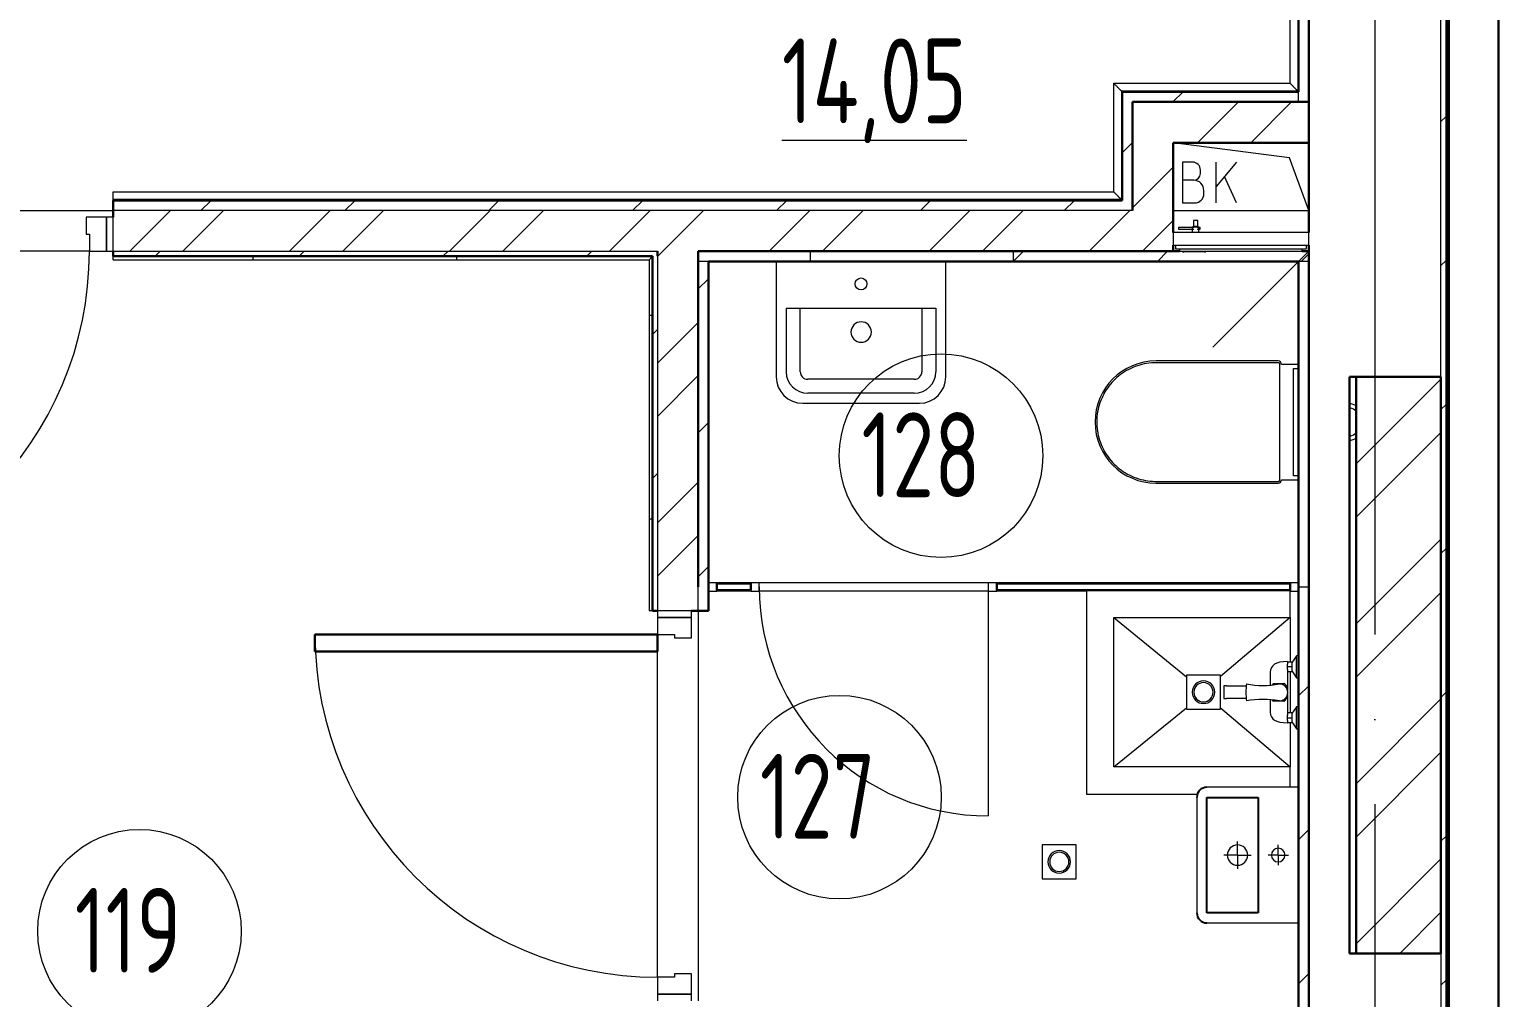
# Model space of a CAD drawing. Header units: millimetres. Extents: x -495897 to 1376592, y -28539 to 470976.
# Drawn here: x -8779 to -4447, y 349685 to 352539 of the extents above; entities that cross this region are included whole.
import ezdxf

# ---------------------------------------------------------------- set-up
doc = ezdxf.new("R2010")
doc.units = ezdxf.units.MM
doc.linetypes.add('ADSK_Линия сетки', pattern=[25, 20, -2.5, 0, -2.5])
for name, color, linetype, lineweight in [('RC-Линии_связи-Адресные', 5, 'Continuous', 30), ('Витраж', 7, 'Continuous', 9), ('Двери', 252, 'Continuous', 9), ('Марки помещений', 252, 'Continuous', 20), ('Обобщенные модели', 252, 'Continuous', 18), ('Оборудование', 8, 'Continuous', 18), ('Ограждение', 252, 'Continuous', 9), ('Оси', 252, 'Continuous', 9), ('Сантехника', 252, 'Continuous', 9), ('Стены внутренние', 7, 'Continuous', 18), ('Стены наружные', 7, 'Continuous', 18), ('Стены разрез', 7, 'Continuous', 30), ('Стены штриховка', 7, 'Continuous', 9)]:
    doc.layers.add(name, color=color, linetype=linetype, lineweight=lineweight)
doc.layers.add('Узлы', color=7, linetype='Continuous')
doc.styles.add('GOST Common_3', font='', dxfattribs={"height": 3.5})
doc.styles.get('GOST Common_3').set_extended_font_data('GOST 2.304 type A')
pattern_1 = [(0, (-32119.8, 96), (0, 600), []), (90, (-32119.8, 96), (-600, 4e-14), [])]
pattern_2 = [(0, (-32119.82, 96), (190.5, 190.5), [95.25, -285.75]), (90, (-32072.2, 48.37), (-190.5, 190.5), [95.25, -285.75])]

# ---------------------------------------------------------------- blocks, each defined once
blk = doc.blocks.new('1 этаж')
at = {"layer": 'Ограждение', "true_color": 0x636466}
h = blk.add_hatch(dxfattribs=at)
h.set_pattern_fill('FP_34', color=251, style=0, pattern_type=2)
h.set_pattern_definition(pattern_2)
h.paths.add_polyline_path([(-4280.8, -8043.7), (-4280.8, -5373.7), (-4282.8, -5375.7), (-4282.8, -8041.7)])
h = blk.add_hatch(dxfattribs=at)
h.set_pattern_fill('FP_34', color=251, style=0, pattern_type=2)
h.set_pattern_definition(pattern_2)
h.paths.add_polyline_path([(-4800.8, -8363.7), (-4800.8, -8043.7), (-4802.8, -8041.7), (-4802.8, -8361.7)])
h = blk.add_hatch(dxfattribs=at)
h.set_pattern_fill('FP_25', color=251, style=0, pattern_type=2)
h.set_pattern_definition(pattern_1)
h.paths.add_polyline_path([(-6195.8, -8538.7), (-6185.8, -8528.7), (-7775.8, -8528.7), (-7775.8, -8538.7), (-6493.2, -8538.7)])
h = blk.add_hatch(dxfattribs=at)
h.set_pattern_fill('FP_25', color=251, style=0, pattern_type=2)
h.set_pattern_definition(pattern_1)
h.paths.add_polyline_path([(-6185.8, -9573.7), (-6185.8, -8528.7), (-6195.8, -8538.7), (-6195.8, -9573.7)])
at = {"color": 251, "lineweight": 18, "true_color": 0x636466}
for p, q in [((-4307.4, -8238.2), (-4650.8, -8193.7)), ((-4593.3, -8251), (-4623.3, -8251)), ((-4623.3, -8251), (-4623.3, -8371)), ((-4463.3, -8251), (-4523.3, -8322.5)), ((-4523.3, -8371), (-4523.3, -8251)), ((-4250.8, -8393.7), (-4307.4, -8238.2)), ((-4590, -8304.4), (-4623.3, -8304.4)), ((-4570, -8284.4), (-4570, -8274.4)), ((-4463.3, -8371), (-4499.3, -8293.9)), ((-4560, -8344.4), (-4560, -8334.4)), ((-4623.3, -8371), (-4586.6, -8371))]:
    blk.add_line(p, q, dxfattribs=at)
for centre, radius, start, end in [((-4593.3, -8274.4), 23.3, 0, 90), ((-4590, -8284.4), 20, 270, 0), ((-4590, -8334.4), 30, 0, 90), ((-4586.6, -8344.4), 26.7, 270, 0)]:
    blk.add_arc(centre, radius, start, end, dxfattribs=at)
at = {"layer": 'Витраж', "color": 251, "lineweight": 18, "true_color": 0x636466}
for p, q in [((-5995.8, -9490.7), (-6020.8, -9490.7)), ((-6020.8, -9490.7), (-6020.8, -9515.7)), ((-6020.8, -9515.7), (-5995.8, -9515.7)), ((-5995.8, -9515.7), (-5995.8, -9490.7))]:
    blk.add_line(p, q, dxfattribs=at)
at = {"layer": 'Витраж', "color": 251, "true_color": 0x636466}
for p, q in [((-5895.8, -9490.7), (-5995.8, -9490.7)), ((-5895.8, -9515.7), (-5995.8, -9515.7)), ((-5195.8, -9490.7), (-5870.8, -9490.7)), ((-5195.8, -9515.7), (-5870.8, -9515.7)), ((-4305.8, -9490.7), (-5170.8, -9490.7)), ((-4905.8, -9515.7), (-5170.8, -9515.7))]:
    blk.add_line(p, q, dxfattribs=at)
at = {"layer": 'Витраж', "color": 251, "lineweight": 18, "true_color": 0x636466, "extrusion": (0, 0, -1)}
for p, q in [((-5870.8, -9490.7), (-5895.8, -9490.7)), ((-5895.8, -9490.7), (-5895.8, -9515.7)), ((-5895.8, -9515.7), (-5870.8, -9515.7)), ((-5870.8, -9515.7), (-5870.8, -9490.7)), ((-5170.8, -9490.7), (-5195.8, -9490.7)), ((-5195.8, -9490.7), (-5195.8, -9515.7)), ((-5195.8, -9515.7), (-5170.8, -9515.7)), ((-5170.8, -9515.7), (-5170.8, -9490.7)), ((-4280.8, -9490.7), (-4305.8, -9490.7)), ((-4305.8, -9490.7), (-4305.8, -9515.7)), ((-4305.8, -9515.7), (-4280.8, -9515.7)), ((-4280.8, -9515.7), (-4280.8, -9490.7))]:
    blk.add_line(p, q, dxfattribs=at)
at = {"layer": 'Двери', "color": 251, "true_color": 0x636466}
for p, q in [((-7795.8, -8413.7), (-7855.8, -8413.7)), ((-7855.8, -8413.7), (-7855.8, -8463.7)), ((-7795.8, -8513.7), (-7795.8, -8413.7)), ((-7795.8, -8413.7), (-7795.8, -8513.7)), ((-7775.8, -8413.7), (-7795.8, -8413.7)), ((-7775.8, -8513.7), (-7775.8, -8413.7)), ((-7855.8, -8463.7), (-7845.8, -8463.7)), ((-7845.8, -8463.7), (-7845.8, -8513.7)), ((-7845.8, -8513.7), (-7795.8, -8513.7)), ((-7795.8, -8513.7), (-7775.8, -8513.7)), ((-5195.8, -9515.7), (-5195.8, -10178.2)), ((-6070.8, -9573.7), (-6170.8, -9573.7)), ((-6170.8, -9573.7), (-6170.8, -9593.7)), ((-6070.8, -9593.7), (-6170.8, -9593.7)), ((-6170.8, -9593.7), (-6170.8, -9643.7)), ((-6170.8, -9593.7), (-6070.8, -9593.7)), ((-6070.8, -9593.7), (-6070.8, -9573.7)), ((-6070.8, -9653.7), (-6070.8, -9593.7)), ((-6170.8, -9643.7), (-6120.8, -9643.7)), ((-6120.8, -9643.7), (-6120.8, -9653.7)), ((-6120.8, -9653.7), (-6070.8, -9653.7)), ((-6120.8, -10653.7), (-6170.8, -10653.7)), ((-6170.8, -10653.7), (-6170.8, -10703.7)), ((-6070.8, -10643.7), (-6120.8, -10643.7)), ((-6120.8, -10643.7), (-6120.8, -10653.7)), ((-6070.8, -10703.7), (-6070.8, -10643.7)), ((-6170.8, -10703.7), (-6070.8, -10703.7)), ((-6070.8, -10703.7), (-6170.8, -10703.7)), ((-6170.8, -10703.7), (-6170.8, -10723.7)), ((-6070.8, -10723.7), (-6070.8, -10703.7))]:
    blk.add_line(p, q, dxfattribs=at)
at = {"layer": 'Двери', "color": 251, "lineweight": 30, "true_color": 0x636466}
for p, q in [((-6170.8, -9643.7), (-7180.8, -9643.7)), ((-7180.8, -9643.7), (-7180.8, -9693.7)), ((-6170.8, -9693.7), (-6170.8, -9643.7)), ((-7180.8, -9693.7), (-6170.8, -9693.7))]:
    blk.add_line(p, q, dxfattribs=at)
at = {"layer": 'Двери', "color": 251, "true_color": 0x636466}
for centre, radius, start, end in [((-8855.8, -8513.7), 1010, 270, 0), ((-5195.8, -9503.2), 675, 180, 270), ((-6170.8, -9643.7), 1010, 180, 270)]:
    blk.add_arc(centre, radius, start, end, dxfattribs=at)
at = {"layer": 'Марки помещений', "color": 251, "true_color": 0x636466}
for centre in [(-5334.8, -9116.4), (-5634.4, -10122.9), (-7698.3, -10518.1)]:
    blk.add_circle(centre, 300, dxfattribs=at)
at = {"layer": 'Обобщенные модели', "color": 251, "true_color": 0x636466}
for p, q in [((-5820.8, -8543.7), (-5820.8, -8883.7)), ((-5320.8, -8883.7), (-5320.8, -8543.7)), ((-5791.4, -8681.7), (-5791.4, -8868.9)), ((-5791.4, -8681.7), (-5350.2, -8681.7)), ((-5750.1, -8868.9), (-5750.1, -8681.7)), ((-5391.5, -8681.7), (-5391.5, -8868.9)), ((-5350.2, -8681.7), (-5350.2, -8868.9)), ((-5413.8, -8891.2), (-5727.8, -8891.2)), ((-5742.8, -8961.7), (-5570.7, -8961.7)), ((-5413.8, -8932.5), (-5727.8, -8932.5)), ((-5570.7, -8961.7), (-5398.8, -8961.7)), ((-4305.8, -9513.7), (-4905.8, -9513.7)), ((-4905.8, -9513.7), (-4905.8, -10113.7)), ((-4305.8, -9593.7), (-4305.8, -9515.7)), ((-4825.8, -10033.7), (-4825.8, -9593.7)), ((-4825.8, -9593.7), (-4305.8, -9593.7)), ((-4825.8, -9593.7), (-4611.3, -9768.4)), ((-4305.8, -9593.7), (-4511.3, -9767.6)), ((-4305.8, -9593.7), (-4305.8, -9723.8)), ((-4305.8, -9753.8), (-4305.8, -9873.8)), ((-4825.8, -10033.7), (-4611.3, -9859.1)), ((-4511.3, -9859.9), (-4305.8, -10033.7)), ((-4305.8, -9903.8), (-4305.8, -10033.7)), ((-4305.8, -10033.7), (-4825.8, -10033.7)), ((-4305.8, -10093.7), (-4305.8, -10033.7)), ((-4905.8, -10113.7), (-4578.9, -10113.7))]:
    blk.add_line(p, q, dxfattribs=at)
blk.add_circle((-5570.8, -8610), 17.5, dxfattribs=at)
for centre, radius, start, end in [((-5570.4, -8751.9), 30, 0, 180), ((-5570.4, -8751.9), 30, 180, 0), ((-5727.8, -8868.9), 63.6, 180, 270), ((-5727.8, -8868.9), 22.3, 180, 270), ((-5413.8, -8868.9), 63.6, 270, 0), ((-5413.8, -8868.9), 22.3, 270, 0), ((-5742.8, -8883.7), 78, 180, 270), ((-5398.8, -8883.7), 78, 270, 0)]:
    blk.add_arc(centre, radius, start, end, dxfattribs=at)
at = {"layer": 'Обобщенные модели', "color": 251, "lineweight": 9, "true_color": 0x636466}
for centre, radius, start, end in [((-4250.1, -9814.2), 186, 172.307, 187.693), ((-4385.9, -9517), 276.6, 259.8828, 280.1172), ((-4337.3, -9814.2), 24.9, 270, 90), ((-4385.9, -10111.4), 276.6, 79.8828, 100.1172)]:
    blk.add_arc(centre, radius, start, end, dxfattribs=at)
for points in [[(-4331.4, -9790), (-4333.3, -9789.5), (-4335.3, -9789.3), (-4337.3, -9789.3)], [(-4337.3, -9839.1), (-4335.3, -9839.1), (-4333.3, -9838.8), (-4331.4, -9838.4)]]:
    blk.add_open_spline(points, degree=3, dxfattribs=at)
for points, knots in [([(-4326.1, -9791.9), (-4326.5, -9791.7), (-4327.4, -9791.3), (-4328.5, -9790.9), (-4329.1, -9790.7), (-4329.3, -9790.6)], [0.71428571, 0.71428571, 0.71428571, 0.71428571, 0.75, 0.78571429, 0.80227909, 0.80227909, 0.80227909, 0.80227909]), ([(-4321.5, -9794.9), (-4321.9, -9794.6), (-4322.5, -9794.1), (-4323.2, -9793.6), (-4323.5, -9793.4)], [0.57142857, 0.57142857, 0.57142857, 0.57142857, 0.60714286, 0.63719083, 0.63719083, 0.63719083, 0.63719083]), ([(-4316.4, -9800.6), (-4316.6, -9800.3), (-4316.9, -9799.8), (-4317.4, -9799.2), (-4317.8, -9798.7), (-4318.2, -9798.2), (-4318.6, -9797.7), (-4318.8, -9797.5), (-4318.9, -9797.4)], [0.365798, 0.365798, 0.365798, 0.365798, 0.3928571, 0.4107143, 0.4285714, 0.4464286, 0.4642857, 0.4733784, 0.4733784, 0.4733784, 0.4733784]), ([(-4318.9, -9831), (-4318.8, -9830.9), (-4318.4, -9830.5), (-4317.9, -9829.9), (-4317.4, -9829.2), (-4316.9, -9828.6), (-4316.6, -9828.1), (-4316.4, -9827.8)], [0.5266216, 0.5266216, 0.5266216, 0.5266216, 0.5357143, 0.5714286, 0.5892857, 0.6071429, 0.634202, 0.634202, 0.634202, 0.634202]), ([(-4313.6, -9806.4), (-4313.7, -9806.1), (-4313.9, -9805.5), (-4314.3, -9804.6), (-4314.6, -9803.8), (-4314.8, -9803.4), (-4314.9, -9803.2)], [0.1967317, 0.1967317, 0.1967317, 0.1967317, 0.21428571, 0.25, 0.26785714, 0.28571429, 0.28571429, 0.28571429, 0.28571429]), ([(-4314.9, -9825.2), (-4314.8, -9825), (-4314.6, -9824.6), (-4314.3, -9823.7), (-4313.9, -9822.9), (-4313.7, -9822.2), (-4313.6, -9822)], [0.71428571, 0.71428571, 0.71428571, 0.71428571, 0.73214286, 0.75, 0.78571429, 0.8032683, 0.8032683, 0.8032683, 0.8032683]), ([(-4312.4, -9814.2), (-4312.4, -9813.2), (-4312.5, -9811.7), (-4312.7, -9809.8), (-4312.9, -9808.9), (-4313, -9808.4)], [0, 0, 0, 0, 0.0714286, 0.1071429, 0.1428571, 0.1428571, 0.1428571, 0.1428571]), ([(-4313, -9820), (-4312.9, -9819.5), (-4312.7, -9818.6), (-4312.5, -9816.7), (-4312.4, -9815.2), (-4312.4, -9814.2)], [0.8571429, 0.8571429, 0.8571429, 0.8571429, 0.8928571, 0.9285714, 1, 1, 1, 1]), ([(-4329.3, -9837.8), (-4329.1, -9837.7), (-4328.5, -9837.5), (-4327.4, -9837.1), (-4326.5, -9836.7), (-4326.1, -9836.5)], [0.19772091, 0.19772091, 0.19772091, 0.19772091, 0.21428571, 0.25, 0.28571429, 0.28571429, 0.28571429, 0.28571429]), ([(-4323.5, -9835), (-4323.2, -9834.8), (-4322.5, -9834.3), (-4321.9, -9833.8), (-4321.5, -9833.5)], [0.36280917, 0.36280917, 0.36280917, 0.36280917, 0.39285714, 0.42857143, 0.42857143, 0.42857143, 0.42857143])]:
    blk.add_open_spline(points, degree=3, knots=knots, dxfattribs=at)
at = {"layer": 'Оборудование', "color": 251, "true_color": 0x636466}
for p, q in [((-4635, -8443.4), (-4635, -8448.4)), ((-4589.1, -8443.4), (-4635, -8443.4)), ((-4594, -8442.8), (-4594, -8458.7)), ((-4574.7, -8442.8), (-4594, -8442.8)), ((-4590.4, -8440.9), (-4592.4, -8442.8)), ((-4590.4, -8423.4), (-4590.4, -8440.9)), ((-4578.2, -8423.4), (-4590.4, -8423.4)), ((-4578.2, -8440.9), (-4590.4, -8440.9)), ((-4571.2, -8443.4), (-4579.5, -8443.4)), ((-4578.2, -8440.9), (-4578.2, -8423.4)), ((-4576.2, -8442.8), (-4578.2, -8440.9)), ((-4574.7, -8458.7), (-4574.7, -8442.8)), ((-4571.2, -8448.4), (-4571.2, -8443.4)), ((-4650.8, -8458.7), (-4650.8, -8495.1)), ((-4250.8, -8458.7), (-4650.8, -8458.7)), ((-4635, -8448.4), (-4589.1, -8448.4)), ((-4579.5, -8448.4), (-4571.2, -8448.4)), ((-4250.8, -8495.1), (-4250.8, -8458.7)), ((-4649.9, -8496), (-4251.7, -8496)), ((-4643.8, -8496), (-4643.8, -8505.8)), ((-4642.8, -8506.7), (-4258.8, -8506.7)), ((-4631.8, -8508.3), (-4631.8, -8513.7)), ((-4631.8, -8513.7), (-4269.8, -8513.7)), ((-4622.8, -8513.7), (-4622.8, -8515.7)), ((-4622.8, -8515.7), (-4618.8, -8515.7)), ((-4558.3, -8515.7), (-4618.8, -8515.7)), ((-4558.3, -8515.7), (-4554.3, -8515.7)), ((-4554.3, -8515.7), (-4554.3, -8513.7)), ((-4250.8, -8513.7), (-4533.6, -8796.6)), ((-4269.8, -8513.7), (-4269.8, -8508.3)), ((-4257.8, -8505.8), (-4257.8, -8496))]:
    blk.add_line(p, q, dxfattribs=at)
for points, knots in [([(-4650.8, -8495.1), (-4650.8, -8495.2), (-4650.8, -8495.4), (-4650.7, -8495.6), (-4650.6, -8495.7), (-4650.4, -8495.8), (-4650.3, -8495.9), (-4650.1, -8496), (-4650, -8496), (-4649.9, -8496)], [0, 0, 0, 0, 0.166667, 0.333333, 0.458333, 0.583333, 0.708333, 0.833333, 1, 1, 1, 1]), ([(-4643.8, -8505.8), (-4643.8, -8505.9), (-4643.8, -8506), (-4643.7, -8506.2), (-4643.6, -8506.4), (-4643.4, -8506.5), (-4643.3, -8506.6), (-4643.2, -8506.7), (-4643.1, -8506.7), (-4642.9, -8506.7), (-4642.8, -8506.7)], [0, 0, 0, 0, 0.166667, 0.333333, 0.458333, 0.583333, 0.666667, 0.75, 0.833333, 1, 1, 1, 1]), ([(-4633.3, -8506.7), (-4633.2, -8506.7), (-4633, -8506.8), (-4632.7, -8506.8), (-4632.6, -8506.9), (-4632.4, -8507), (-4632.2, -8507.2), (-4632.1, -8507.3), (-4632, -8507.5), (-4631.9, -8507.7), (-4631.8, -8507.9), (-4631.8, -8508.1), (-4631.8, -8508.3)], [0, 0, 0, 0, 0.166667, 0.25, 0.333333, 0.416667, 0.5, 0.583333, 0.666667, 0.75, 0.833333, 1, 1, 1, 1]), ([(-4269.8, -8508.3), (-4269.8, -8508.1), (-4269.8, -8507.9), (-4269.7, -8507.7), (-4269.6, -8507.5), (-4269.5, -8507.3), (-4269.4, -8507.2), (-4269.2, -8507), (-4269, -8506.9), (-4268.9, -8506.8), (-4268.6, -8506.8), (-4268.4, -8506.7), (-4268.3, -8506.7)], [-1, -1, -1, -1, -0.833333, -0.75, -0.666667, -0.583333, -0.5, -0.416667, -0.333333, -0.25, -0.166667, 0, 0, 0, 0]), ([(-4258.8, -8506.7), (-4258.7, -8506.7), (-4258.5, -8506.7), (-4258.4, -8506.7), (-4258.3, -8506.6), (-4258.2, -8506.5), (-4258, -8506.4), (-4257.9, -8506.2), (-4257.8, -8506), (-4257.8, -8505.9), (-4257.8, -8505.8)], [-1, -1, -1, -1, -0.833333, -0.75, -0.666667, -0.583333, -0.458333, -0.333333, -0.166667, 0, 0, 0, 0]), ([(-4251.7, -8496), (-4251.6, -8496), (-4251.5, -8496), (-4251.3, -8496), (-4251.2, -8495.9), (-4251, -8495.7), (-4250.9, -8495.6), (-4250.8, -8495.4), (-4250.8, -8495.2), (-4250.8, -8495.1)], [-1, -1, -1, -1, -0.833333, -0.75, -0.583333, -0.458333, -0.333333, -0.166667, 0, 0, 0, 0])]:
    blk.add_open_spline(points, degree=3, knots=knots, dxfattribs=at)
at = {"layer": 'Ограждение', "color": 251, "true_color": 0x636466}
for p, q in [((-4305.8, -8018.7), (-4305.8, -5398.7)), ((-4282.8, -5375.7), (-4282.8, -8041.7)), ((-3835.8, -11978.7), (-3835.8, -6038.7)), ((-4825.8, -8018.7), (-4305.8, -8018.7)), ((-4825.8, -8338.7), (-4825.8, -8018.7)), ((-4282.8, -8041.7), (-4802.8, -8041.7)), ((-4802.8, -8041.7), (-4802.8, -8361.7)), ((-7775.8, -8361.7), (-7775.8, -8338.7)), ((-7775.8, -8338.7), (-4825.8, -8338.7)), ((-7775.8, -8363.7), (-7775.8, -8361.7)), ((-4802.8, -8361.7), (-7775.8, -8361.7)), ((-7775.8, -8538.7), (-7775.8, -8528.7)), ((-6195.8, -8538.7), (-6185.8, -8528.7)), ((-7775.8, -8538.7), (-6195.8, -8538.7)), ((-6195.8, -8538.7), (-6195.8, -9573.7)), ((-6185.8, -9573.7), (-6195.8, -9573.7))]:
    blk.add_line(p, q, dxfattribs=at)
for points in [[(-4825.8, -8018.7), (-4823.7, -8020.7), (-4820.8, -8023.7), (-4817, -8027.6), (-4814.7, -8029.8), (-4813, -8031.5), (-4811.4, -8033.2), (-4809.9, -8034.7), (-4808.5, -8036), (-4807.2, -8037.3), (-4805.8, -8038.7), (-4804.5, -8040), (-4803.2, -8041.3), (-4802.8, -8041.7), (-4802.8, -8041.7)], [(-4305.8, -8018.7), (-4303.8, -8020.8), (-4300.8, -8023.7), (-4297, -8027.6), (-4294.7, -8029.8), (-4293, -8031.5), (-4291.4, -8033.2), (-4289.9, -8034.7), (-4288.5, -8036), (-4287.2, -8037.3), (-4285.8, -8038.7), (-4284.5, -8040), (-4283.2, -8041.3), (-4282.8, -8041.7), (-4282.8, -8041.7)], [(-4825.8, -8338.7), (-4823.8, -8340.8), (-4820.8, -8343.7), (-4817, -8347.6), (-4814.7, -8349.8), (-4813, -8351.5), (-4811.4, -8353.2), (-4809.9, -8354.7), (-4808.5, -8356), (-4807.2, -8357.3), (-4805.8, -8358.7), (-4804.5, -8360), (-4803.2, -8361.3), (-4802.8, -8361.7), (-4802.8, -8361.7)]]:
    blk.add_open_spline(points, degree=3, knots=[0, 0, 0, 0, 0.166667, 0.25, 0.333333, 0.375, 0.416667, 0.5, 0.541667, 0.583333, 0.666667, 0.75, 0.833333, 1, 1, 1, 1], dxfattribs=at)
at = {"layer": 'Оси', "color": 251, "linetype": 'ADSK_Линия сетки', "ltscale": 100, "true_color": 0x636466}
blk.add_line((-4055.8, -2643.7), (-4055.8, -33769.9), dxfattribs=at)
at = {"layer": 'Сантехника', "color": 251, "true_color": 0x636466}
for p, q in [((-4340.8, -8837.2), (-4700.8, -8837.2)), ((-4340.8, -8842.2), (-4700.8, -8842.2)), ((-4335.8, -9187.2), (-4335.8, -8847.2)), ((-4280.8, -8847.2), (-4330.8, -8847.2)), ((-4295.8, -9175.4), (-4295.8, -8859)), ((-4295.8, -8859), (-4280.8, -8859)), ((-4280.8, -9175.4), (-4295.8, -9175.4)), ((-4700.8, -9192.2), (-4340.8, -9192.2)), ((-4700.8, -9197.2), (-4340.8, -9197.2)), ((-4330.8, -9187.2), (-4280.8, -9187.2)), ((-4313.8, -9723.5), (-4313.8, -9730.9)), ((-4313.8, -9723.8), (-4300.8, -9723.8)), ((-4313.8, -9738.8), (-4313.8, -9730.9)), ((-4313.8, -9746.6), (-4313.8, -9738.8)), ((-4300.8, -9738.8), (-4313.8, -9738.8)), ((-4313.8, -9746.6), (-4313.8, -9794.5)), ((-4287.2, -9706.2), (-4300.8, -9726.7)), ((-4300.8, -9723.8), (-4300.8, -9738.8)), ((-4300.8, -9738.8), (-4300.8, -9753.8)), ((-4280.8, -9706.2), (-4287.2, -9706.2)), ((-4287.2, -9771.2), (-4287.2, -9706.2)), ((-4511.3, -9763.7), (-4611.3, -9763.7)), ((-4611.3, -9763.7), (-4611.3, -9863.7)), ((-4511.3, -9863.7), (-4511.3, -9763.7)), ((-4364, -9754.3), (-4364, -9791.7)), ((-4355.5, -9787.8), (-4321.4, -9787.8)), ((-4355.5, -9787.8), (-4341.7, -9789.7)), ((-4321.4, -9787.8), (-4334.1, -9789.7)), ((-4300.8, -9753.8), (-4313.8, -9753.8)), ((-4300.8, -9750.7), (-4287.2, -9771.2)), ((-4287.2, -9771.2), (-4280.8, -9771.2)), ((-4500.8, -9794.5), (-4500.8, -9831.7)), ((-4493.6, -9794.5), (-4500.8, -9794.5)), ((-4500.8, -9831.7), (-4493.6, -9831.7)), ((-4493.6, -9794.5), (-4434.8, -9794.5)), ((-4434.9, -9831.7), (-4493.6, -9831.7)), ((-4319.1, -9794.5), (-4313.8, -9794.5)), ((-4313.8, -9831.7), (-4318.1, -9831.7)), ((-4313.8, -9794.5), (-4313.8, -9806.3)), ((-4313.8, -9822.1), (-4313.8, -9831.7)), ((-4313.8, -9831.7), (-4313.8, -9880.9)), ((-4611.3, -9863.7), (-4511.3, -9863.7)), ((-4364, -9836.7), (-4364, -9872.8)), ((-4355.5, -9840.3), (-4344.7, -9838.4)), ((-4321.4, -9840.3), (-4355.5, -9840.3)), ((-4331.7, -9838.3), (-4321.4, -9840.3)), ((-4313.8, -9873.8), (-4300.8, -9873.8)), ((-4287.1, -9856.2), (-4300.8, -9876.7)), ((-4300.8, -9873.8), (-4300.8, -9888.8)), ((-4280.8, -9856.2), (-4287.1, -9856.2)), ((-4287.1, -9921.3), (-4287.1, -9856.2)), ((-4313.8, -9888.8), (-4313.8, -9880.9)), ((-4313.8, -9896.6), (-4313.8, -9888.8)), ((-4313.8, -9888.8), (-4300.8, -9888.8)), ((-4313.8, -9896.6), (-4313.8, -9903.6)), ((-4300.8, -9903.8), (-4313.8, -9903.8)), ((-4300.8, -9888.8), (-4300.8, -9903.8)), ((-4300.8, -9900.7), (-4287.1, -9921.3)), ((-4287.1, -9921.3), (-4280.8, -9921.3)), ((-4936.3, -10263.7), (-5036.3, -10263.7)), ((-5036.3, -10263.7), (-5036.3, -10363.7)), ((-4936.3, -10363.7), (-4936.3, -10263.7)), ((-5036.3, -10363.7), (-4936.3, -10363.7))]:
    blk.add_line(p, q, dxfattribs=at)
at = {"layer": 'Сантехника', "color": 251, "true_color": 0x636466, "flags": 128}
for points in [[(-4700.8, -8842.2), (-4707.8, -8842.4), (-4714.8, -8842.8), (-4721.8, -8843.5), (-4728.7, -8844.5), (-4735.6, -8845.7), (-4742.4, -8847.3), (-4749.2, -8849.1), (-4755.9, -8851.1), (-4762.4, -8853.5), (-4768.9, -8856), (-4775.3, -8858.9), (-4781.6, -8862), (-4787.8, -8865.4), (-4793.8, -8869), (-4799.6, -8872.8), (-4805.3, -8876.9), (-4810.8, -8881.2), (-4816.2, -8885.7), (-4821.4, -8890.4), (-4826.3, -8895.3), (-4831.1, -8900.4), (-4835.7, -8905.7), (-4840, -8911.2), (-4844.2, -8916.9), (-4848.1, -8922.7), (-4851.7, -8928.6), (-4855.1, -8934.8), (-4858.3, -8941), (-4861.2, -8947.4), (-4863.9, -8953.8), (-4866.3, -8960.4), (-4868.5, -8967.1), (-4870.3, -8973.8), (-4871.9, -8980.6), (-4873.3, -8987.5), (-4874.3, -8994.4), (-4875.1, -9001.4), (-4875.6, -9008.3), (-4875.8, -9015.3), (-4875.7, -9022.3), (-4875.4, -9029.3), (-4874.8, -9036.3), (-4873.9, -9043.2), (-4872.7, -9050.1), (-4871.2, -9057), (-4869.5, -9063.8), (-4867.5, -9070.5), (-4865.2, -9077.1), (-4862.7, -9083.6), (-4859.9, -9090.1), (-4856.9, -9096.4), (-4853.6, -9102.5), (-4850.1, -9108.6), (-4846.3, -9114.5), (-4842.3, -9120.2), (-4838.1, -9125.8), (-4833.6, -9131.2), (-4828.9, -9136.4), (-4824.1, -9141.4), (-4819, -9146.3), (-4813.8, -9150.9), (-4808.3, -9155.3), (-4802.7, -9159.5), (-4796.9, -9163.5), (-4791, -9167.2), (-4784.9, -9170.7), (-4778.7, -9173.9), (-4772.4, -9176.9), (-4766, -9179.6), (-4759.4, -9182.1), (-4752.8, -9184.3), (-4746.1, -9186.3), (-4739.3, -9188), (-4732.4, -9189.4), (-4725.5, -9190.5), (-4718.5, -9191.3), (-4711.6, -9191.9), (-4704.6, -9192.2), (-4700.8, -9192.2)], [(-4335.8, -8847.2), (-4335.8, -8847), (-4335.8, -8846.8), (-4335.8, -8846.6), (-4335.9, -8846.4), (-4335.9, -8846.2), (-4335.9, -8846), (-4336, -8845.9), (-4336.1, -8845.7), (-4336.1, -8845.5), (-4336.2, -8845.3), (-4336.3, -8845.1), (-4336.4, -8844.9), (-4336.5, -8844.8), (-4336.6, -8844.6), (-4336.7, -8844.4), (-4336.8, -8844.2), (-4336.9, -8844.1), (-4337, -8843.9), (-4337.2, -8843.8), (-4337.3, -8843.6), (-4337.5, -8843.5), (-4337.6, -8843.4), (-4337.8, -8843.3), (-4337.9, -8843.1), (-4338.1, -8843), (-4338.3, -8842.9), (-4338.4, -8842.8), (-4338.6, -8842.7), (-4338.8, -8842.7), (-4339, -8842.6), (-4339.2, -8842.5), (-4339.4, -8842.4), (-4339.6, -8842.4), (-4339.8, -8842.3), (-4340, -8842.3), (-4340.1, -8842.3), (-4340.3, -8842.3), (-4340.5, -8842.2), (-4340.7, -8842.2), (-4340.8, -8842.2)], [(-4340.8, -9192.2), (-4340.6, -9192.2), (-4340.4, -9192.2), (-4340.2, -9192.2), (-4340, -9192.2), (-4339.8, -9192.1), (-4339.6, -9192.1), (-4339.4, -9192), (-4339.2, -9192), (-4339, -9191.9), (-4338.9, -9191.8), (-4338.7, -9191.8), (-4338.5, -9191.7), (-4338.3, -9191.6), (-4338.1, -9191.5), (-4338, -9191.4), (-4337.8, -9191.2), (-4337.7, -9191.1), (-4337.5, -9191), (-4337.4, -9190.9), (-4337.2, -9190.7), (-4337.1, -9190.6), (-4336.9, -9190.4), (-4336.8, -9190.3), (-4336.7, -9190.1), (-4336.6, -9189.9), (-4336.5, -9189.8), (-4336.4, -9189.6), (-4336.3, -9189.4), (-4336.2, -9189.2), (-4336.1, -9189), (-4336.1, -9188.9), (-4336, -9188.7), (-4336, -9188.5), (-4335.9, -9188.3), (-4335.9, -9188.1), (-4335.8, -9187.9), (-4335.8, -9187.7), (-4335.8, -9187.5), (-4335.8, -9187.3), (-4335.8, -9187.2)]]:
    blk.add_lwpolyline(points, dxfattribs=at)
at = {"layer": 'Сантехника', "color": 251, "true_color": 0x636466}
for centre, radius, start, end in [((-4700.8, -9017.2), 180, 90, 270), ((-4700.8, -9017.2), 175, 90, 90.9078), ((-4700.8, -9017.2), 175, 90, 90.9078), ((-4340.8, -8847.2), 10, 0, 90), ((-4340.8, -8847.2), 5, 60, 90), ((-4340.8, -8847.2), 5, 60, 90), ((-4340.8, -8847.2), 5, 60, 75), ((-4340.8, -8847.2), 5, 0, 30), ((-4340.8, -8847.2), 5, 0, 30), ((-4340.8, -8847.2), 5, 0, 30), ((-4700.8, -9017.2), 175, 269.0922, 270), ((-4700.8, -9017.2), 175, 269.0922, 270), ((-4340.8, -9187.2), 10, 270, 0), ((-4340.8, -9187.2), 5, 270, 300), ((-4340.8, -9187.2), 5, 270, 300), ((-4340.8, -9187.2), 5, 285, 300), ((-4340.8, -9187.2), 5, 330, 0), ((-4340.8, -9187.2), 5, 330, 0), ((-4340.8, -9187.2), 5, 330, 0), ((-4561.3, -9813.7), 33.3, 0, 180), ((-4561.3, -9813.7), 28.3, 0, 180), ((-4561.3, -9813.7), 33.3, 180, 0), ((-4561.3, -9813.7), 28.3, 180, 0), ((-4986.3, -10313.7), 33.3, 0, 180), ((-4986.3, -10313.7), 28.3, 0, 180), ((-4986.3, -10313.7), 33.3, 180, 0), ((-4986.3, -10313.7), 28.3, 180, 0)]:
    blk.add_arc(centre, radius, start, end, dxfattribs=at)
at = {"layer": 'Сантехника', "color": 251, "lineweight": 9, "true_color": 0x636466}
for radius, start, end in [(55, 58.1206, 81.0151), (42.7, 47.783, 75), (42.7, 285, 312.217), (55, 278.9849, 301.8794)]:
    blk.add_arc((-4139.4, -9017.2), radius, start, end, dxfattribs=at)
at = {"layer": 'Сантехника', "color": 251, "true_color": 0x636466}
for points in [[(-4313.8, -9723.5), (-4347.3, -9723.5), (-4364, -9733.8), (-4364, -9754.3)], [(-4357.4, -9791.1), (-4356.8, -9790), (-4356.1, -9788.9), (-4355.5, -9787.8)], [(-4321.4, -9787.8), (-4320.7, -9788.9), (-4319.5, -9791.1), (-4318.4, -9793.4), (-4317.9, -9794.5)], [(-4317.1, -9831.7), (-4317.7, -9833.2), (-4319, -9836.2), (-4320.6, -9839), (-4321.4, -9840.3)], [(-4319.1, -9794.5), (-4317.9, -9796.7), (-4316.9, -9798.9), (-4316.1, -9801.2)], [(-4316.5, -9828), (-4317, -9829.2), (-4317.5, -9830.5), (-4318.1, -9831.7)], [(-4364, -9872.8), (-4364, -9893.3), (-4347.3, -9903.6), (-4313.8, -9903.6)], [(-4355.5, -9840.3), (-4356, -9839.3), (-4356.6, -9838.4), (-4357.1, -9837.4)]]:
    blk.add_open_spline(points, degree=3, dxfattribs=at)
at = {"layer": 'Стены внутренние', "color": 251, "true_color": 0x636466}
blk.add_line((-3860.8, -8883.7), (-3860.8, -7543.7), dxfattribs=at)
at = {"layer": 'Стены внутренние', "color": 251, "lineweight": 30, "true_color": 0x636466}
for p, q in [((-4250.8, -8193.7), (-4250.8, -8458.7)), ((-4250.8, -8495.4), (-4250.8, -8513.7)), ((-4130.8, -8883.7), (-3860.8, -8883.7)), ((-4130.8, -10583.7), (-4130.8, -8883.7)), ((-3860.8, -10583.7), (-4130.8, -10583.7))]:
    blk.add_line(p, q, dxfattribs=at)
at = {"layer": 'Стены наружные', "color": 251, "lineweight": 30, "true_color": 0x636466}
for p, q in [((-4250.8, -8193.7), (-4250.8, -5343.7)), ((-4280.8, -5373.7), (-4280.8, -8043.7)), ((-3840.8, -11988.7), (-3840.8, -6033.7)), ((-4800.8, -8043.7), (-4800.8, -8363.7)), ((-4280.8, -8043.7), (-4800.8, -8043.7)), ((-4770.8, -8073.7), (-4770.8, -8393.7)), ((-4250.8, -8073.7), (-4770.8, -8073.7)), ((-4650.8, -8458.7), (-4650.8, -8193.7)), ((-4650.8, -8193.7), (-4250.8, -8193.7)), ((-4800.8, -8363.7), (-7775.8, -8363.7)), ((-7775.8, -8363.7), (-7775.8, -8413.7)), ((-7775.8, -8513.7), (-7775.8, -8528.7)), ((-7775.8, -8528.7), (-6185.8, -8528.7)), ((-6185.8, -8528.7), (-6185.8, -9573.7)), ((-6170.8, -8513.7), (-6170.8, -8528.7)), ((-6050.8, -9503.2), (-6050.8, -8513.7)), ((-4631.8, -8513.7), (-6050.8, -8513.7)), ((-4650.8, -8513.7), (-4650.8, -8495.4)), ((-4250.8, -8513.7), (-4269.8, -8513.7)), ((-4250.8, -11738.7), (-4250.8, -8513.7)), ((-6020.8, -8543.7), (-4280.8, -8543.7)), ((-6020.8, -9573.7), (-6020.8, -8543.7)), ((-4280.8, -8543.7), (-4280.8, -11588.7)), ((-4110.8, -8883.7), (-4110.8, -10583.7)), ((-3860.8, -10583.7), (-3860.8, -8883.7)), ((-6185.8, -9573.7), (-6170.8, -9573.7)), ((-6070.8, -9573.7), (-6020.8, -9573.7))]:
    blk.add_line(p, q, dxfattribs=at)
at = {"layer": 'Стены наружные', "color": 251, "linetype": 'Continuous', "lineweight": 9, "true_color": 0x636466}
for p, q in [((-3845.8, -7904.6), (-3840.8, -7899.6)), ((-3845.8, -7975.3), (-3840.8, -7970.3)), ((-4651.4, -8073.7), (-4621.4, -8043.7)), ((-3845.8, -8046), (-3840.8, -8041)), ((-4578.3, -8193.7), (-4458.3, -8073.7)), ((-4421.2, -8193.7), (-4301.2, -8073.7)), ((-3860.8, -8131.7), (-3845.8, -8116.7)), ((-3845.8, -8116.7), (-3840.8, -8111.7)), ((-3845.8, -8187.4), (-3840.8, -8182.4)), ((-4800.8, -8223.2), (-4770.8, -8193.2)), ((-4770.8, -8386.2), (-4650.8, -8266.2)), ((-3845.8, -8258.1), (-3840.8, -8253.1)), ((-3845.8, -8328.8), (-3840.8, -8323.8)), ((-7727.1, -8513.7), (-7607.1, -8393.7)), ((-7570, -8513.7), (-7450, -8393.7)), ((-7517, -8393.7), (-7487, -8363.7)), ((-7255.7, -8513.7), (-7135.7, -8393.7)), ((-7098.5, -8513.7), (-6978.5, -8393.7)), ((-7092.7, -8393.7), (-7062.7, -8363.7)), ((-6784.2, -8513.7), (-6664.2, -8393.7)), ((-6668.4, -8393.7), (-6638.4, -8363.7)), ((-6627, -8513.7), (-6507, -8393.7)), ((-6312.7, -8513.7), (-6192.7, -8393.7)), ((-6244.2, -8393.7), (-6214.2, -8363.7)), ((-6155.6, -8513.7), (-6035.6, -8393.7)), ((-5841.3, -8513.7), (-5721.3, -8393.7)), ((-5819.9, -8393.7), (-5789.9, -8363.7)), ((-5684.1, -8513.7), (-5564.1, -8393.7)), ((-5395.6, -8393.7), (-5365.6, -8363.7)), ((-5369.8, -8513.7), (-5249.8, -8393.7)), ((-5212.6, -8513.7), (-5092.6, -8393.7)), ((-4971.4, -8393.7), (-4941.4, -8363.7)), ((-4898.3, -8513.7), (-4778.3, -8393.7)), ((-3845.8, -8399.5), (-3840.8, -8394.5)), ((-4741.2, -8513.7), (-4650.8, -8423.4)), ((-3845.8, -8470.2), (-3840.8, -8465.2)), ((-7652, -8528.7), (-7637, -8513.7)), ((-7227.7, -8528.7), (-7212.7, -8513.7)), ((-6803.4, -8528.7), (-6788.4, -8513.7)), ((-6379.2, -8528.7), (-6364.2, -8513.7)), ((-6170.8, -8529), (-6155.6, -8513.7)), ((-5719.8, -8543.7), (-5719.8, -8513.7)), ((-5120.8, -8543.2), (-5091.4, -8513.7)), ((-4697.1, -8543.7), (-4667.1, -8513.7)), ((-4272.8, -8543.7), (-4250.8, -8521.7)), ((-3860.8, -8556), (-3845.8, -8541)), ((-3845.8, -8541), (-3840.8, -8536)), ((-6050.8, -8624.6), (-6020.8, -8594.6)), ((-3845.8, -8611.7), (-3840.8, -8606.7)), ((-3845.8, -8682.4), (-3840.8, -8677.4)), ((-6185.8, -8759.6), (-6170.8, -8744.6)), ((-6170.8, -8843.3), (-6050.8, -8723.3)), ((-3845.8, -8753.1), (-3840.8, -8748.1)), ((-3845.8, -8823.8), (-3840.8, -8818.8)), ((-6170.8, -9000.4), (-6050.8, -8880.4)), ((-4110.8, -9140.6), (-3860.8, -8890.6)), ((-3845.8, -8894.5), (-3840.8, -8889.5)), ((-3860.8, -8980.2), (-3845.8, -8965.2)), ((-3845.8, -8965.2), (-3840.8, -8960.2)), ((-6050.8, -9048.9), (-6020.8, -9018.9)), ((-4110.8, -9297.7), (-3860.8, -9047.7)), ((-3845.8, -9035.9), (-3840.8, -9030.9)), ((-3845.8, -9106.6), (-3840.8, -9101.6)), ((-6185.8, -9183.9), (-6170.8, -9168.9)), ((-3845.8, -9177.3), (-3840.8, -9172.3)), ((-6170.8, -9314.7), (-6050.8, -9194.7)), ((-3845.8, -9248.1), (-3840.8, -9243.1)), ((-6170.8, -9471.9), (-6050.8, -9351.9)), ((-3845.8, -9318.8), (-3840.8, -9313.8)), ((-4110.8, -9612.1), (-3860.8, -9362.1)), ((-3860.8, -9404.5), (-3845.8, -9389.5)), ((-3845.8, -9389.5), (-3840.8, -9384.5)), ((-6050.8, -9473.2), (-6020.8, -9443.2)), ((-3845.8, -9460.2), (-3840.8, -9455.2)), ((-4110.8, -9769.2), (-3860.8, -9519.2)), ((-3845.8, -9530.9), (-3840.8, -9525.9)), ((-3845.8, -9601.6), (-3840.8, -9596.6)), ((-3845.8, -9672.3), (-3840.8, -9667.3)), ((-3845.8, -9743), (-3840.8, -9738)), ((-4280.8, -9824.5), (-4250.8, -9794.5)), ((-3860.8, -9828.7), (-3845.8, -9813.7)), ((-3845.8, -9813.7), (-3840.8, -9808.7)), ((-4110.8, -10083.5), (-3860.8, -9833.5)), ((-3845.8, -9884.5), (-3840.8, -9879.5)), ((-3845.8, -9955.2), (-3840.8, -9950.2)), ((-4110.8, -10240.7), (-3860.8, -9990.7)), ((-3845.8, -10025.9), (-3840.8, -10020.9)), ((-3845.8, -10096.6), (-3840.8, -10091.6)), ((-3845.8, -10167.3), (-3840.8, -10162.3)), ((-4280.8, -10248.7), (-4250.8, -10218.7)), ((-3860.8, -10253), (-3845.8, -10238)), ((-3845.8, -10238), (-3840.8, -10233)), ((-4110.8, -10555), (-3860.8, -10305)), ((-3845.8, -10308.7), (-3840.8, -10303.7)), ((-3845.8, -10379.4), (-3840.8, -10374.4)), ((-3982.4, -10583.7), (-3860.8, -10462.1)), ((-3845.8, -10450.1), (-3840.8, -10445.1)), ((-3845.8, -10520.9), (-3840.8, -10515.9)), ((-3845.8, -10591.6), (-3840.8, -10586.6)), ((-4280.8, -10673), (-4250.8, -10643)), ((-3860.8, -10677.3), (-3845.8, -10662.3)), ((-3845.8, -10662.3), (-3840.8, -10657.3))]:
    blk.add_line(p, q, dxfattribs=at)
at = {"layer": 'Стены наружные', "color": 251, "true_color": 0x636466}
for p, q in [((-8925.8, -8393.7), (-7775.8, -8393.7)), ((-4650.8, -8393.7), (-4250.8, -8393.7)), ((-7845.8, -8513.7), (-8805.8, -8513.7)), ((-6050.8, -9573.7), (-6050.8, -10723.7)), ((-6170.8, -10653.7), (-6170.8, -9693.7)), ((-3860.8, -10583.7), (-3860.8, -11988.7))]:
    blk.add_line(p, q, dxfattribs=at)
at = {"layer": 'Стены разрез', "color": 251, "true_color": 0x636466}
for p, q in [((-5895.8, -9493.2), (-5995.8, -9493.2)), ((-5995.8, -9493.2), (-5995.8, -9513.2)), ((-5995.8, -9513.2), (-5895.8, -9513.2)), ((-5895.8, -9513.2), (-5895.8, -9493.2)), ((-4305.8, -9493.2), (-5170.8, -9493.2)), ((-5170.8, -9493.2), (-5170.8, -9513.2)), ((-5170.8, -9513.2), (-4305.8, -9513.2)), ((-4305.8, -9513.2), (-4305.8, -9493.2))]:
    blk.add_line(p, q, dxfattribs=at)
at = {"layer": 'Стены штриховка', "color": 251, "true_color": 0x636466}
for p, q in [((-3845.8, -11988.7), (-3845.8, -6033.7)), ((-4280.8, -8073.7), (-4280.8, -8043.7)), ((-4770.8, -8393.7), (-7775.8, -8393.7)), ((-7775.8, -8513.7), (-6170.8, -8513.7)), ((-6170.8, -8528.7), (-6170.8, -9573.7)), ((-5120.8, -8543.7), (-5120.8, -8513.7)), ((-6020.8, -8543.7), (-6050.8, -8543.7)), ((-4250.8, -8543.7), (-4280.8, -8543.7)), ((-6050.8, -9573.7), (-6050.8, -9503.2)), ((-4280.8, -9503.2), (-4250.8, -9503.2))]:
    blk.add_line(p, q, dxfattribs=at)
at = {"layer": 'Узлы', "color": 251, "lineweight": 9, "true_color": 0x636466}
for p, q in [((-4580.8, -10123.7), (-4580.8, -10293.7)), ((-4280.8, -10093.7), (-4550.8, -10093.7)), ((-4460.8, -10293.7), (-4460.8, -10253.7)), ((-4340.8, -10293.7), (-4340.8, -10263.7)), ((-4580.8, -10293.7), (-4580.8, -10463.7)), ((-4460.8, -10293.7), (-4500.8, -10293.7)), ((-4460.8, -10293.7), (-4460.8, -10333.7)), ((-4460.8, -10293.7), (-4420.8, -10293.7)), ((-4340.8, -10293.7), (-4370.8, -10293.7)), ((-4340.8, -10293.7), (-4340.8, -10323.7)), ((-4340.8, -10293.7), (-4310.8, -10293.7)), ((-4550.8, -10493.7), (-4280.8, -10493.7))]:
    blk.add_line(p, q, dxfattribs=at)
at = {"layer": 'Узлы', "color": 251, "true_color": 0x636466}
for p, q in [((-4550.8, -10463.7), (-4550.8, -10123.7)), ((-4550.8, -10123.7), (-4399.9, -10123.7)), ((-4399.9, -10123.7), (-4399.9, -10463.7)), ((-4399.9, -10463.7), (-4550.8, -10463.7))]:
    blk.add_line(p, q, dxfattribs=at)
for centre, start, end in [((-4550.8, -10123.7), 90, 180), ((-4550.8, -10463.7), 180, 270)]:
    blk.add_arc(centre, 30, start, end, dxfattribs=at)
at = {"layer": 'Узлы', "color": 251, "lineweight": 9, "true_color": 0x636466}
for centre, radius, start, end in [((-4460.8, -10293.7), 30, 90, 180), ((-4460.8, -10293.7), 30, 0, 90.0077), ((-4460.8, -10293.7), 30, 180, 270), ((-4460.8, -10293.7), 30, 270, 0), ((-4340.8, -10293.7), 20, 90, 180), ((-4340.8, -10293.7), 20, 180, 270), ((-4340.8, -10293.7), 20, 0, 90.0116), ((-4340.8, -10293.7), 20, 270, 0)]:
    blk.add_arc(centre, radius, start, end, dxfattribs=at)
at = {"layer": 'Марки помещений', "color": 251, "true_color": 0x636466, "style": 'GOST Common_3', "width": 0.9}
for s, p in [('%%U14,05', (-5804.3, -8136.6)), ('128', (-5569.7, -9238.7)), ('127', (-5869.3, -10245.2)), ('119', (-7889.2, -10640.4))]:
    blk.add_text(s, height=250, dxfattribs=at).set_placement(p)

msp = doc.modelspace()

# ---------------------------------------------------------------- linework, layer by layer
at = {"layer": 'RC-Линии_связи-Адресные'}
msp.add_line((-4447.385, 354147.214), (-4447.385, 348322.75), dxfattribs=at)

# ---------------------------------------------------------------- block references
msp.add_blockref('1 этаж', (-756.474, 360398.765))

doc.saveas('drawing.dxf')
